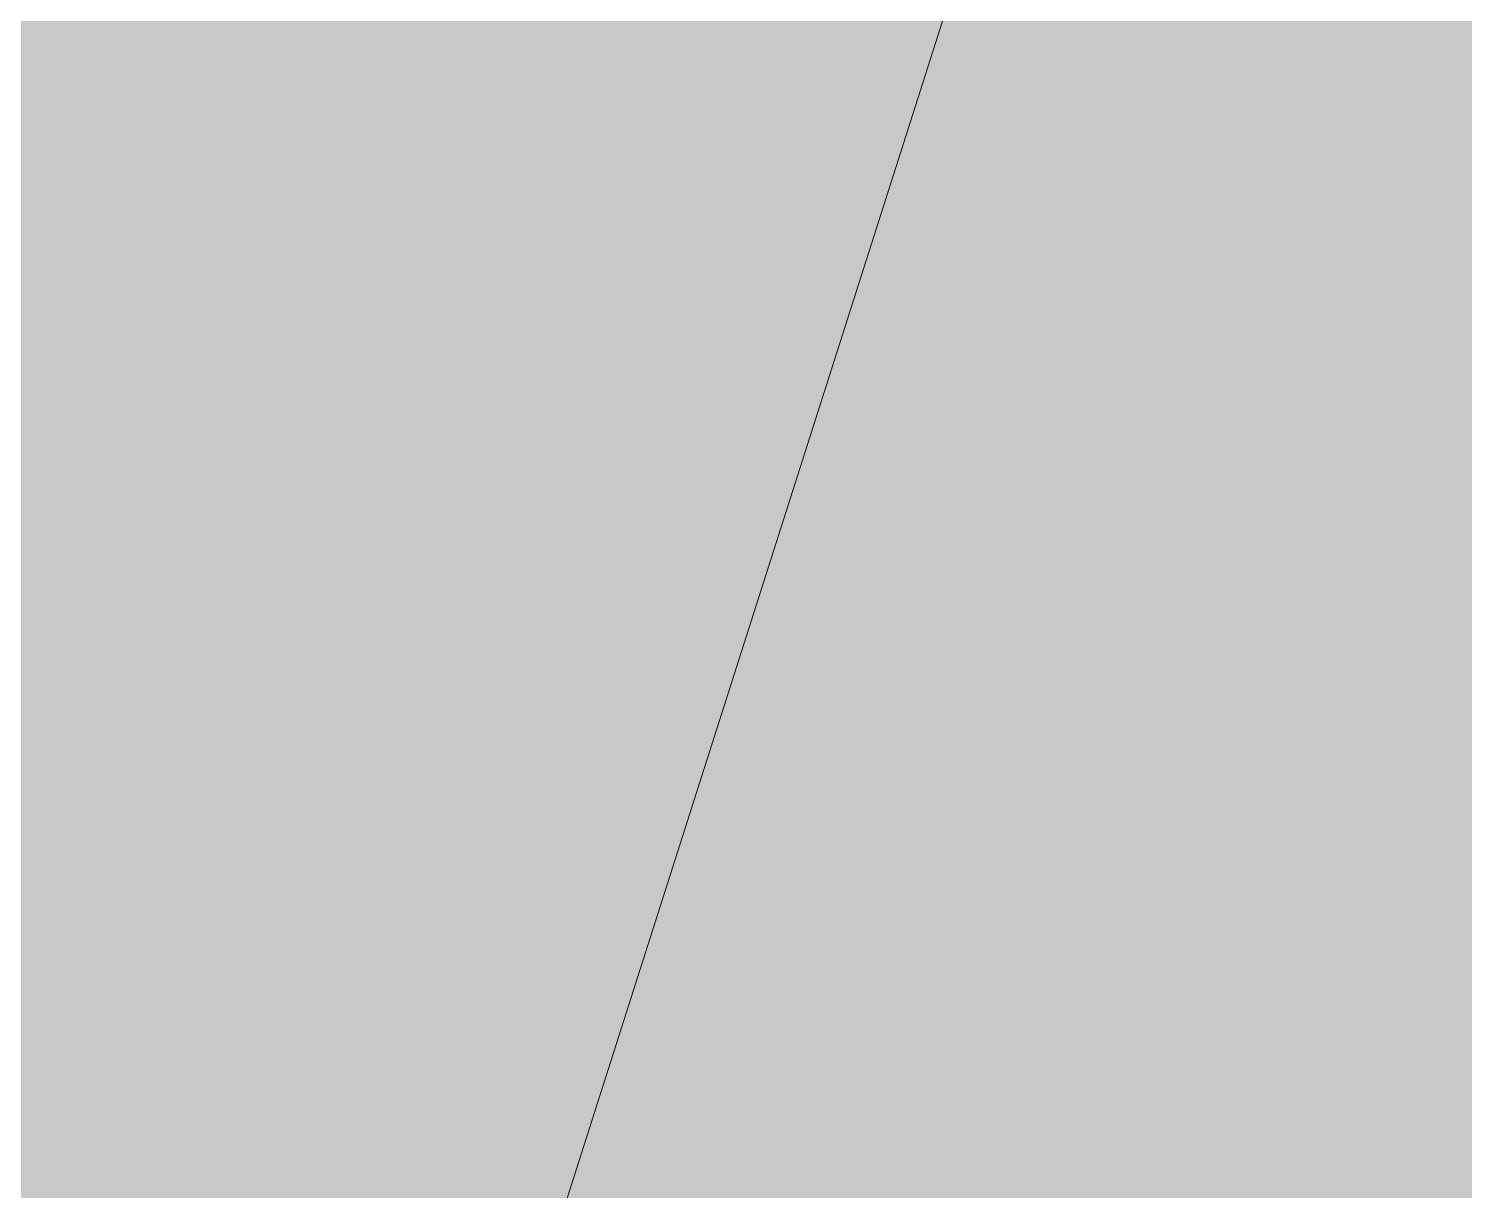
# Model space of a CAD drawing. Header units: inches. Extents: x -26493 to -10162, y -132 to 713.
# Drawn here: x -25591.825 to -25591.072, y 237.628 to 238.237 of the extents above; entities that cross this region are included whole.
import ezdxf

# ---------------------------------------------------------------- set-up
doc = ezdxf.new("R2010")
doc.units = ezdxf.units.IN
doc.header["$MEASUREMENT"] = 0
doc.layers.add('Q-SPCQ', color=91, linetype='Continuous', lineweight=9)
doc.layers.add('S-BEAM', color=12, linetype='Continuous', lineweight=9)

# ---------------------------------------------------------------- blocks, each defined once
blk = doc.blocks.new('Girt_Z - 8_D-V12-Section 13')
at = {"layer": 'S-BEAM'}
h = blk.add_hatch(color=256, dxfattribs=at)
h.paths.add_polyline_path([(-25050.60912, 237.5), (-24987.19819, 237.5), (-24987.95311, 239.86719), (-25099.39023, 239.86719), (-25099.39023, 237.5)], flags=0)
h.paths.add_polyline_path([(-25949.12579, 237.5), (-25882.12356, 237.5), (-25883.3567, 239.86719), (-25966.39023, 239.86719), (-25966.39023, 237.5)], flags=0)
h.paths.add_polyline_path([(-25880.00941, 237.5), (-25822.32773, 237.5), (-25822.32773, 239.86719), (-25881.24254, 239.86719)], flags=0)
h.paths.add_polyline_path([(-25815.70273, 237.5), (-25780.70354, 237.5), (-25782.42542, 239.86719), (-25815.70273, 239.86719)], flags=0)
h.paths.add_polyline_path([(-25780.31712, 237.5), (-25724.70073, 237.5), (-25721.56837, 239.86719), (-25782.03899, 239.86719)], flags=0)
h.paths.add_polyline_path([(-25724.28608, 237.5), (-25695.39023, 237.5), (-25695.39023, 239.86719), (-25721.15372, 239.86719)], flags=0)
h.paths.add_polyline_path([(-25677.39023, 237.5), (-25652.76558, 237.5), (-25653.5205, 239.86719), (-25677.39023, 239.86719)], flags=0)
h.paths.add_polyline_path([(-25649.49431, 237.5), (-25625.48642, 237.5), (-25625.48642, 239.86719), (-25650.24923, 239.86719)], flags=0)
h.paths.add_polyline_path([(-24428.55912, 237.5), (-24250.39023, 237.5), (-24250.39023, 239.86719), (-24521.39023, 239.86719), (-24521.39023, 237.5), (-24497.67579, 237.5)], flags=0)
h.paths.add_polyline_path([(-25618.86142, 237.5), (-25594.85353, 237.5), (-25594.09861, 239.86719), (-25618.86142, 239.86719)], flags=0)
h.paths.add_polyline_path([(-24539.39023, 237.5), (-24539.39023, 239.86719), (-24695.42375, 239.86719), (-24696.65689, 237.5), (-24566.79246, 237.5)], flags=0)
h.paths.add_polyline_path([(-25577.73587, 237.5), (-25406.39023, 237.5), (-25406.39023, 239.86719), (-25590.82734, 239.86719), (-25591.58227, 237.5), (-25580.5816, 237.5)], flags=0)
h.paths.add_polyline_path([(-25388.39023, 237.5), (-25117.39023, 237.5), (-25117.39023, 239.86719), (-25388.39023, 239.86719)], flags=0)
h.paths.add_polyline_path([(-24698.77104, 237.5), (-24697.53791, 239.86719), (-24756.45273, 239.86719), (-24756.45273, 237.5), (-24705.02579, 237.5)], flags=0)
h.paths.add_polyline_path([(-24983.92692, 237.5), (-24959.91903, 237.5), (-24959.91903, 239.86719), (-24984.68184, 239.86719)], flags=0)
h.paths.add_polyline_path([(-24763.07773, 237.5), (-24763.07773, 239.86719), (-24796.35503, 239.86719), (-24798.07691, 237.5), (-24765.50287, 237.5)], flags=0)
h.paths.add_polyline_path([(-24953.29403, 237.5), (-24929.28614, 237.5), (-24928.53122, 239.86719), (-24953.29403, 239.86719)], flags=0)
h.paths.add_polyline_path([(-24798.46333, 237.5), (-24796.74146, 239.86719), (-24810.39023, 239.86719), (-24810.39023, 237.5), (-24808.70079, 237.5)], flags=0)
h.paths.add_polyline_path([(-24926.01487, 237.5), (-24854.49438, 237.5), (-24857.62673, 239.86719), (-24925.25995, 239.86719)], flags=0)
h.paths.add_polyline_path([(-24828.39023, 237.5), (-24828.39023, 239.86719), (-24857.21208, 239.86719), (-24854.07973, 237.5), (-24843.25912, 237.5)], flags=0)
h.paths.add_polyline_path([(-23961.39023, 237.5), (-23961.39023, 239.86719), (-24232.39023, 239.86719), (-24232.39023, 237.5), (-24013.85912, 237.5)], flags=0)
h.paths.add_polyline_path([(-23184.45912, 237.5), (-23094.39023, 237.5), (-23094.39023, 239.86719), (-23365.39023, 239.86719), (-23365.39023, 237.5), (-23253.57579, 237.5)], flags=0)
h.paths.add_polyline_path([(-23076.39023, 237.5), (-22801.25546, 237.5), (-22801.25546, 239.86719), (-23076.39023, 239.86719)], flags=0)
h.paths.add_polyline_path([(-23383.39023, 237.5), (-23383.39023, 239.86719), (-23654.39023, 239.86719), (-23654.39023, 237.5), (-23391.80912, 237.5)], flags=0)
h.paths.add_polyline_path([(-23672.39023, 237.5), (-23672.39023, 239.86719), (-23943.39023, 239.86719), (-23943.39023, 237.5), (-23737.39246, 237.5)], flags=0)
blk = doc.blocks.new('Basketball_Backstop-Performance_Sports_Systems-3103-Ceiling_Hung - 27_-0_ to 27_-11 7_8_-652462-Section 13')
at = {"layer": 'Q-SPCQ'}
h = blk.add_hatch(color=256, dxfattribs=at)
h.paths.add_polyline_path([(-25618.95801, 157.5625), (-25617.0753, 157.5625), (-25616.23815, 160.1875), (-25618.95801, 160.1875)], flags=0)
h.paths.add_polyline_path([(-25614.92264, 164.3125), (-25577.73587, 280.91759), (-25579.15874, 281.375), (-25580.72747, 281.375), (-25618.06011, 164.3125)], flags=0)
blk.add_line((-25614.92264, 164.3125), (-25577.73587, 280.91759), dxfattribs=at)

msp = doc.modelspace()

# ---------------------------------------------------------------- block references
at = {"layer": 'Q-SPCQ'}
msp.add_blockref('Basketball_Backstop-Performance_Sports_Systems-3103-Ceiling_Hung - 27_-0_ to 27_-11 7_8_-652462-Section 13', (0, 0), dxfattribs=at)
at = {"layer": 'S-BEAM'}
msp.add_blockref('Girt_Z - 8_D-V12-Section 13', (0, 0), dxfattribs=at)

doc.saveas('drawing.dxf')
